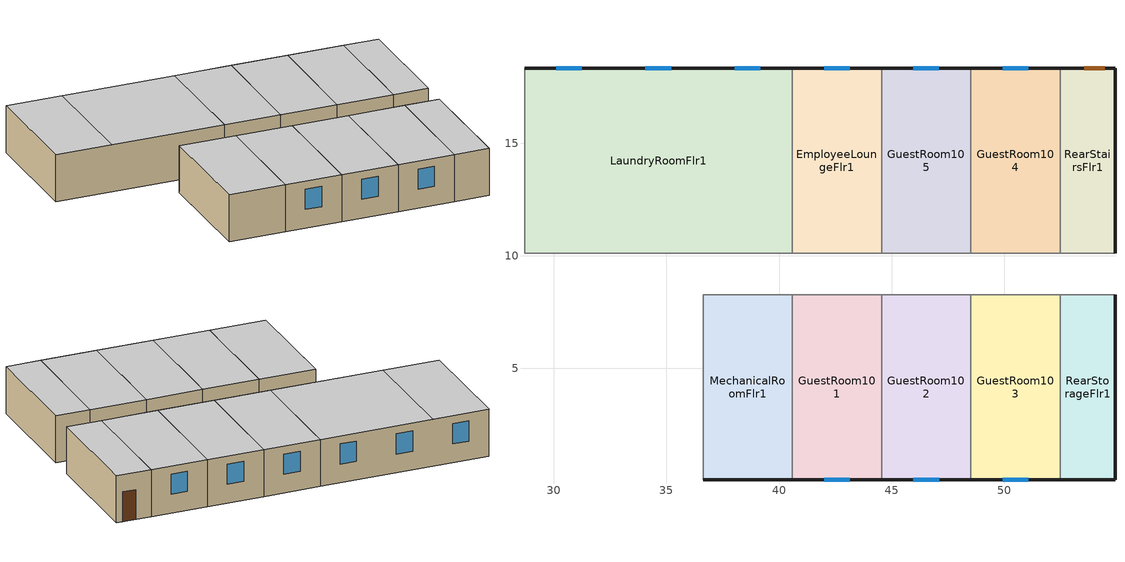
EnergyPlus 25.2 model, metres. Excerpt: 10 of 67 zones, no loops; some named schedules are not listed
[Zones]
RearStairsFlr1
 floor ground (S_RearStairsFlr1_0_0_0_Ffactor): 54.91,10.11 52.47,10.11 52.47,18.34 54.91,18.34 z0
 wall outside (nonres_ext_wall_grd): 54.91,10.11 54.91,18.34 52.47,18.34 z0:3.35
 wall to GuestRoom104 (int_wall): 52.47,18.34 52.47,10.11 z0:3.35
 wall to CorridorFlr1 (int_wall): 52.47,10.11 54.91,10.11 z0:3.35
 door (Swinging Door_con): 54.46,18.34 53.54,18.34 z0:2.13
 ceiling to RearStairsFlr2 (int_slab_ceiling): 52.47,10.11 54.91,10.11 54.91,18.34 52.47,18.34 z3.35
GuestRoom104
 floor ground (S_GuestRoom104_0_0_0_Ffactor): 52.47,10.11 48.51,10.11 48.51,18.34 52.47,18.34 z0
 wall outside (res_ext_wall_grd): 52.47,18.34 48.51,18.34 z0:3.35
 wall to CorridorFlr1 (int_wall): 48.51,10.11 52.47,10.11 z0:3.35
 wall to GuestRoom105 (int_wall): 48.51,18.34 48.51,10.11 z0:3.35
 window (ResWindow_U_0.248_SHGC_0.21): 51.06,18.34 49.92,18.34 z1.34:2.78
 ceiling to GuestRoom214 (int_slab_ceiling): 48.51,10.11 52.47,10.11 52.47,18.34 48.51,18.34 z3.35
GuestRoom105
 floor ground (S_GuestRoom105_0_0_0_Ffactor): 48.51,10.11 44.55,10.11 44.55,18.34 48.51,18.34 z0
 wall outside (res_ext_wall_grd): 48.51,18.34 44.55,18.34 z0:3.35
 wall to CorridorFlr1 (int_wall): 44.55,10.11 48.51,10.11 z0:3.35
 wall to EmployeeLoungeFlr1 (int_wall): 44.55,18.34 44.55,10.11 z0:3.35
 window (ResWindow_U_0.248_SHGC_0.21): 47.1,18.34 45.96,18.34 z1.34:2.78
 ceiling to GuestRoom215_218 (int_slab_ceiling): 44.55,10.11 48.51,10.11 48.51,18.34 44.55,18.34 z3.35
EmployeeLoungeFlr1
 floor ground (S_EmployeeLoungeFlr1_0_0_0_Ffactor): 44.55,10.11 40.59,10.11 40.59,18.34 44.55,18.34 z0
 wall outside (nonres_ext_wall_grd): 44.55,18.34 40.59,18.34 z0:3.35
 wall to CorridorFlr1 (int_wall): 40.59,10.11 44.55,10.11 z0:3.35
 wall to LaundryRoomFlr1 (int_wall): 40.59,18.34 40.59,10.11 z0:3.35
 window (NonresWindow_U_0.248_SHGC_0.21): 43.14,18.34 42,18.34 z1.34:2.78
 ceiling to GuestRoom215_218 (int_slab_ceiling): 40.59,10.11 44.55,10.11 44.55,18.34 40.59,18.34 z3.35
LaundryRoomFlr1
 floor ground (S_LaundryRoomFlr1_0_0_0_Ffactor): 40.59,10.11 28.7,10.11 28.7,18.34 40.59,18.34 z0
 wall outside (nonres_ext_wall_grd): 40.59,18.34 28.7,18.34 z0:3.35
 wall to CorridorFlr1 (int_wall): 28.7,10.11 40.59,10.11 z0:3.35
 wall to ElevatorCoreFlr1 (int_wall): 28.7,18.34 28.7,10.11 z0:3.35
 window (NonresWindow_U_0.248_SHGC_0.21): 39.18,18.34 38.03,18.34 / 35.21,18.34 34.07,18.34 / 31.25,18.34 30.11,18.34 z1.34:2.78
 ceiling to GuestRoom215_218 (int_slab_ceiling): 32.66,10.11 40.59,10.11 40.59,18.34 32.66,18.34 z3.35
 ceiling to GuestRoom219 (int_slab_ceiling): 28.7,10.11 32.66,10.11 32.66,18.34 28.7,18.34 z3.35
MechanicalRoomFlr1
 floor ground (S_MechanicalRoomFlr1_0_0_0_Ffactor): 40.59,0.05 36.62,0.05 36.62,8.28 40.59,8.28 z0
 wall outside (nonres_ext_wall_grd): 36.62,0.05 40.59,0.05 z0:3.35
 wall to CorridorFlr1 (int_wall): 40.59,8.28 36.62,8.28 z0:3.35
 wall to MeetingRoomFlr1 (int_wall): 36.62,8.28 36.62,0.05 z0:3.35
 wall to GuestRoom101 (int_wall): 40.59,0.05 40.59,8.28 z0:3.35
 ceiling to GuestRoom209_212 (int_slab_ceiling): 36.62,0.05 40.59,0.05 40.59,8.28 36.62,8.28 z3.35
GuestRoom101
 floor ground (S_GuestRoom101_0_0_0_Ffactor): 44.55,0.05 40.59,0.05 40.59,8.28 44.55,8.28 z0
 wall outside (res_ext_wall_grd): 40.59,0.05 44.55,0.05 z0:3.35
 wall to CorridorFlr1 (int_wall): 44.55,8.28 40.59,8.28 z0:3.35
 wall to GuestRoom102 (int_wall): 44.55,0.05 44.55,8.28 z0:3.35
 window (ResWindow_U_0.248_SHGC_0.21): 42,0.05 43.14,0.05 z1.34:2.78
 ceiling to GuestRoom209_212 (int_slab_ceiling): 40.59,0.05 44.55,0.05 44.55,8.28 40.59,8.28 z3.35
GuestRoom102
 floor ground (S_GuestRoom102_0_0_0_Ffactor): 48.51,0.05 44.55,0.05 44.55,8.28 48.51,8.28 z0
 wall outside (res_ext_wall_grd): 44.55,0.05 48.51,0.05 z0:3.35
 wall to CorridorFlr1 (int_wall): 48.51,8.28 44.55,8.28 z0:3.35
 wall to GuestRoom103 (int_wall): 48.51,0.05 48.51,8.28 z0:3.35
 window (ResWindow_U_0.248_SHGC_0.21): 45.96,0.05 47.1,0.05 z1.34:2.78
 ceiling to GuestRoom209_212 (int_slab_ceiling): 44.55,0.05 48.51,0.05 48.51,8.28 44.55,8.28 z3.35
GuestRoom103
 floor ground (S_GuestRoom103_0_0_0_Ffactor): 52.47,0.05 48.51,0.05 48.51,8.28 52.47,8.28 z0
 wall outside (res_ext_wall_grd): 48.51,0.05 52.47,0.05 z0:3.35
 wall to CorridorFlr1 (int_wall): 52.47,8.28 48.51,8.28 z0:3.35
 wall to RearStorageFlr1 (int_wall): 52.47,0.05 52.47,8.28 z0:3.35
 window (ResWindow_U_0.248_SHGC_0.21): 49.92,0.05 51.07,0.05 z1.34:2.78
 ceiling to GuestRoom213 (int_slab_ceiling): 48.51,0.05 52.47,0.05 52.47,8.28 48.51,8.28 z3.35
RearStorageFlr1
 floor ground (S_RearStorageFlr1_0_0_0_Ffactor): 54.91,0.05 52.47,0.05 52.47,8.28 54.91,8.28 z0
 wall outside (nonres_ext_wall_grd): 52.47,0.05 54.91,0.05 54.91,8.28 z0:3.35
 wall to CorridorFlr1 (int_wall): 54.91,8.28 52.47,8.28 z0:3.35
 ceiling to RearStorageFlr2 (int_slab_ceiling): 52.47,0.05 54.91,0.05 54.91,8.28 52.47,8.28 z3.35
[Building]
HotelSmall: North Axis=180; Terrain=Suburbs; Loads Convergence Tolerance Value=0.04; Temperature Convergence Tolerance Value=0.4; Solar Distribution=FullExterior; Maximum Number of Warmup Days=50; Minimum Number of Warmup Days=6
[Site:Location]
Albuquerque.Intl.Sunport_NM_USA WMO=723650: Latitude=35.04; Longitude=-106.62; Time Zone=-7; Elevation=1620
[SizingPeriod:DesignDay] Day of Month=21; DryBulb Temperature Range Modifier Type=DefaultMultipliers; Humidity Condition Type=Wetbulb; Barometric Pressure=83318; Rain Indicator=No; Snow Indicator=No; Daylight Saving Time Indicator=No
Name | Month | Day Type | Maximum DryBulb Temperature | Daily DryBulb Temperature Range | Wetbulb or DewPoint at Maximum DryBulb | Wind Speed | Wind Direction | Solar Model Indicator | Sky Clearness | ASHRAE Clear Sky Optical Depth for Beam Irradiance taub | ASHRAE Clear Sky Optical Depth for Diffuse Irradiance taud
Albuquerque.Intl.Sunport_NM_USA Ann Htg 99.6% Condns DB | 12 | WinterDesignDay | -7.9 | 0 | -7.9 | 3.2 | 0 | ASHRAEClearSky | 0
Albuquerque.Intl.Sunport_NM_USA Ann Clg .4% Condns DB=>MWB | 7 | SummerDesignDay | 35.1 | 13.5 | 15.7 | 4.4 | 220 | ASHRAETau |  | 0.463 | 1.887
[Site:GroundTemperature:FCfactorMethod]
January Ground Temperature=13.7; February Ground Temperature=7; March Ground Temperature=2.1; April Ground Temperature=2.6; May Ground Temperature=4.3; June Ground Temperature=8.8; July Ground Temperature=13.9; August Ground Temperature=17.8; September Ground Temperature=23.2; October Ground Temperature=25.6; November Ground Temperature=24.1; December Ground Temperature=20.5
[Site:WaterMainsTemperature]
Calculation Method=Correlation; Annual Average Outdoor Air Temperature=13.6333; Maximum Difference In Monthly Average Outdoor Air Temperatures=23.5
[Material]
Name | Roughness | Thickness | Conductivity | Density | Specific Heat | Thermal Absorptance | Solar Absorptance | Visible Absorptance
F07 25mm stucco | Smooth | 0.0254 | 0.72 | 1856 | 840 | 0.9 | 0.7 | 0.7
G01 13mm gypsum board | Smooth | 0.0127 | 0.16 | 800 | 1090 | 0.9 | 0.7 | 0.5
G01 16mm gypsum board | MediumSmooth | 0.0159 | 0.16 | 800 | 1090
100mm Normalweight concrete floor | MediumRough | 0.1016 | 2.31 | 2322 | 832
[Material:NoMass] Thermal Absorptance=0.9; Solar Absorptance=0.7
Name | Roughness | Thermal Resistance | Visible Absorptance
Opaque Door panel_con | MediumRough | 0.475973 | 0.7
CP02 CARPET PAD | VeryRough | 0.21648 | 0.8
Nonres_Exterior_Wall_Insulation_grd; Res_Exterior_Wall_Insulation_grd | MediumSmooth | 1.93875 | 0.7
[WindowMaterial:SimpleGlazingSystem] UFactor=1.40821; Solar Heat Gain Coefficient=0.21; Visible Transmittance=0.29
Glazing Layer; Residential Window Glazing Layer
[Construction]
Swinging Door_con: Opaque Door panel_con
int_wall: G01 13mm gypsum board, G01 13mm gypsum board
int_slab_ceiling: CP02 CARPET PAD, 100mm Normalweight concrete floor
nonres_ext_wall_grd: F07 25mm stucco, G01 16mm gypsum board, Nonres_Exterior_Wall_Insulation_grd, G01 16mm gypsum board
res_ext_wall_grd: F07 25mm stucco, G01 16mm gypsum board, Res_Exterior_Wall_Insulation_grd, G01 16mm gypsum board
NonresWindow_U_0.248_SHGC_0.21: Glazing Layer
ResWindow_U_0.248_SHGC_0.21: Residential Window Glazing Layer
[Construction:FfactorGroundFloor] FFactor=0.90012
Name | Area | PerimeterExposed
S_RearStairsFlr1_0_0_0_Ffactor | 20.0719 | 10.6686
S_RearStorageFlr1_0_0_0_Ffactor | 20.0733 | 10.6692
S_MechanicalRoomFlr1_0_0_0_Ffactor; S_GuestRoom101_0_0_0_Ffactor; S_GuestRoom102_0_0_0_Ffactor; S_GuestRoom103_0_0_0_Ffactor | 32.6113 | 3.9624
S_GuestRoom104_0_0_0_Ffactor; S_GuestRoom105_0_0_0_Ffactor; S_EmployeeLoungeFlr1_0_0_0_Ffactor | 32.609 | 3.9624
S_LaundryRoomFlr1_0_0_0_Ffactor | 97.8269 | 11.8872
[Zone] Type=1; Multiplier=1
RearStairsFlr1; RearStorageFlr1; MechanicalRoomFlr1; GuestRoom101; GuestRoom102; GuestRoom103; GuestRoom104; GuestRoom105; EmployeeLoungeFlr1; LaundryRoomFlr1
[People] Number of People Calculation Method=People; Fraction Radiant=0.3; Sensible Heat Fraction=autocalculate; Activity Level Schedule=Activity_Sch; Mean Radiant Temperature Calculation Type=EnclosureAveraged
Name | Zone or ZoneList or Space or SpaceList | Number of People Schedule | Number of People
EmployeeLoungeFlr1_People | EmployeeLoungeFlr1 | EmployeeLounge_Occ_Sch | 18
GuestRoom101_People | GuestRoom101 | AlwaysOff | 1.5
GuestRoom102_People | GuestRoom102 | AlwaysOff | 1.5
GuestRoom103_People | GuestRoom103 | GuestRoom_Occ_Sch | 1.5
GuestRoom104_People | GuestRoom104 | GuestRoom_Occ_Sch | 1.5
GuestRoom105_People | GuestRoom105 | GuestRoom_Occ_Sch | 1.5
LaundryRoomFlr1_People | LaundryRoomFlr1 | LaundryRoom_Occ_Sch | 10.53
MechanicalRoomFlr1_People | MechanicalRoomFlr1 | AlwaysOff | 0.527
RearStairsFlr1_People | RearStairsFlr1 | AlwaysOff | 1.08
RearStorageFlr1_People | RearStorageFlr1 | AlwaysOff | 0.432
[Lights] Design Level Calculation Method=Watts/Area; Return Air Fraction=0; Fraction Radiant=0.7; Fraction Visible=0.2; Fraction Replaceable=1; EndUse Subcategory=LightsWired
Name | Zone or ZoneList or Space or SpaceList | Schedule | Lighting Level | Watts per Floor Area
EmployeeLoungeFlr1_Lights | EmployeeLoungeFlr1 | ltg_sch_lounge | 0 | 5.328135
GuestRoom101_Lights | GuestRoom101 | alwaysoff | 0 | 4.4132
GuestRoom102_Lights | GuestRoom102 | alwaysoff | 0 | 4.4132
GuestRoom103_Lights | GuestRoom103 | ltg_sch_guestroom | 0 | 4.4132
GuestRoom104_Lights | GuestRoom104 | ltg_sch_guestroom | 0 | 4.4132
GuestRoom105_Lights | GuestRoom105 | ltg_sch_guestroom | 0 | 4.4132
LaundryRoomFlr1_Lights | LaundryRoomFlr1 | ltg_sch_laundry | 0 | 4.940631
MechanicalRoomFlr1_Lights | MechanicalRoomFlr1 | ltg_sch_mechanical |  | 6.878133
RearStairsFlr1_Lights | RearStairsFlr1 | ltg_sch_stair | 0 | 4.553127
RearStorageFlr1_Lights | RearStorageFlr1 | ltg_sch_storage | 0 | 3.458439
[ElectricEquipment] Fraction Latent=0; Fraction Lost=0
Name | Zone or ZoneList or Space or SpaceList | Schedule | Design Level Calculation Method | Design Level | Watts per Floor Area | Fraction Radiant | EndUse Subcategory
EmployeeLoungeFlr1_PlugLoad | EmployeeLoungeFlr1 | EmployeeLounge_Eqp_Sch | Watts/Area | 0 | 21.51 | 0.5 | MiscPlug
GuestRoom101_PlugLoad | GuestRoom101 | AlwaysOff | Watts/Area |  | 11.8935 | 0.5 | MiscPlug
GuestRoom102_PlugLoad | GuestRoom102 | AlwaysOff | Watts/Area |  | 11.8935 | 0.5 | MiscPlug
GuestRoom103_PlugLoad | GuestRoom103 | Guestroom_Eqp_Sch_Adva | Watts/Area |  | 11.8935 | 0.5 | MiscPlug
GuestRoom104_PlugLoad | GuestRoom104 | Guestroom_Eqp_Sch_Adva | Watts/Area |  | 11.8935 | 0.5 | MiscPlug
GuestRoom105_PlugLoad | GuestRoom105 | Guestroom_Eqp_Sch_Adva | Watts/Area |  | 11.8935 | 0.5 | MiscPlug
MechanicalRoomFlr1_PlugLoad | MechanicalRoomFlr1 | AlwaysOff | EquipmentLevel | 0 |  | 0.5 | MiscPlug
RearStairsFlr1_PlugLoad | RearStairsFlr1 | AlwaysOff | EquipmentLevel | 0 |  | 0.5 | MiscPlug
RearStorageFlr1_PlugLoad | RearStorageFlr1 | AlwaysOff | EquipmentLevel | 0 |  | 0.5 | MiscPlug
Laundry Equipment 1 | LaundryRoomFlr1 | LaundryRoom_Eqp_Elec_Sch | EquipmentLevel | 2709.075 |  | 0.2 | Laundry
[GasEquipment]
Dryer Equipment 1: Zone or ZoneList or Space or SpaceList=LaundryRoomFlr1; Schedule=LaundryRoom_Eqp_Gas_Sch; Design Level Calculation Method=EquipmentLevel; Design Level=40096; Fraction Latent=0; Fraction Radiant=0.2; Fraction Lost=0; EndUse Subcategory=Laundry
[ZoneInfiltration:DesignFlowRate] Design Flow Rate Calculation Method=Flow/ExteriorWallArea; Design Flow Rate=0; Flow Rate per Exterior Surface Area=0.000569572; Constant Term Coefficient=0; Temperature Term Coefficient=0; Velocity Term Coefficient=0.224; Velocity Squared Term Coefficient=0
Name | Zone or ZoneList or Space or SpaceList | Schedule
EmployeeLoungeFlr1_Infiltration | EmployeeLoungeFlr1 | CommonArea_Infil_Sch
GuestRoom101_Infiltration | GuestRoom101 | GuestRoom_Infil_Sch
GuestRoom102_Infiltration | GuestRoom102 | GuestRoom_Infil_Sch
GuestRoom103_Infiltration | GuestRoom103 | GuestRoom_Infil_Sch
GuestRoom104_Infiltration | GuestRoom104 | GuestRoom_Infil_Sch
GuestRoom105_Infiltration | GuestRoom105 | GuestRoom_Infil_Sch
LaundryRoomFlr1_Infiltration | LaundryRoomFlr1 | GuestRoom_Infil_Sch
MechanicalRoomFlr1_Infiltration | MechanicalRoomFlr1 | GuestRoom_Infil_Sch
RearStairsFlr1_Infiltration | RearStairsFlr1 | AlwaysOn
RearStorageFlr1_Infiltration | RearStorageFlr1 | AlwaysOn
[ZoneVentilation:WindandStackOpenArea] Opening Area=0.0021; Opening Area Fraction Schedule=Sliding_Doors_Ventilation_Availability_SCH; Opening Effectiveness=autocalculate; Height Difference=5.7909; Discharge Coefficient for Opening=autocalculate; Minimum Indoor Temperature=18.89; Maximum Indoor Temperature=25.56; Delta Temperature=-100; Minimum Outdoor Temperature=15.56; Maximum Outdoor Temperature=23.89; Maximum Wind Speed=40
Name | Zone or Space | Effective Angle
GuestRoom103 Sliding Door Ventilation | GuestRoom103 | 0
GuestRoom104 Sliding Door Ventilation | GuestRoom104 | 180
GuestRoom105 Sliding Door Ventilation | GuestRoom105 | 180
[Exterior:Lights]
Exterior_Lights: Schedule=Exterior_Lgt_ALWAYS_ON; Design Level=2361.05; Control Option=AstronomicalClock; EndUse Subcategory=General
[HVACTemplate:Zone:VRF] Template VRF System=VRF_System_1
Name | Design Specification Outdoor Air Object | Design Specification Zone Air Distribution Object | Supply Air Fan placement | No Cooling Supply Air Flow Rate
RearStorageFlr1; GuestRoom101; GuestRoom102 | Autosize | Autosize | Autosize
GuestRoom103 |  |  |  | #
[ZoneControl:Thermostat] Control 1=Htg-SetP-Sch
Name | Zone or ZoneList | Control Type Schedule
Thermostat_RearStorageFlr1 | RearStorageFlr1 | ThermostatSetpoint:DualSetpoint
Thermostat_GuestRoom101 | GuestRoom101 | ThermostatSetpoint:DualSetpoint
Thermostat_GuestRoom102 | GuestRoom102 | ThermostatSetpoint:DualSetpoint
Thermostat_GuestRoom103 | GuestRoom103 | ThermostatSetpoint:DualSetpoint
Thermostat_GuestRoom104 | GuestRoom104 | ThermostatSetpoint:DualSetpoint
Thermostat_GuestRoom105 | GuestRoom105 | ThermostarSetpoint:DualSetpoint
Thermostat_EmployeeLoungeFlr1 | EmployeeLoungeFlr1 | ThermostatSetpoint:DualSetpoint
Thermostat_LaundryRoomFlr1 | LaundryRoomFlr1 | ThermostatSetpoint:DualSetpoint
[Schedule:Compact]
Exterior_Lgt_ALWAYS_ON; AlwaysOn: Through: 12/31, For: AllDays, Until: 24:00, 1
AlwaysOff: Through: 12/31, For: AllDays, Until: 24:00, 0
GuestRoom_Occ_Sch: Through: 12/31, For: Weekdays, Until: 06:00, 1, Until: 07:00, 0.77, Until: 09:00, 0.43, Until: 15:00, 0.2, Until: 16:00, 0.31, Until: 19:00, 0.54, Until: 21:00, 0.77, Until: 22:00, 0.89, Until: 24:00, 1, For: Saturday Sunday Holidays, Until: 06:00, 1, Until: 07:00, 0.77, Until: 09:00, 0.53, Until: 17:00, 0.3, Until: 18:00, 0.53, Until: 19:00, 0.54, Until: 21:00, 0.65, Until: 24:00, 0.77, For: WinterDesignDay, Until: 24:00, 0, For: SummerDesignDay CustomDay1 CustomDay2, Until: 24:00, 1
EmployeeLounge_Occ_Sch: Through: 12/31, For: Weekdays, Until: 05:00, 0, Until: 07:00, 0.1, Until: 12:00, 0.2, Until: 13:00, 0.7, Until: 18:00, 0.2, Until: 20:00, 0.1, Until: 24:00, 0, For: Saturday Sunday Holidays, Until: 05:00, 0, Until: 08:00, 0.05, Until: 12:00, 0.1, Until: 13:00, 0.2, Until: 18:00, 0.1, Until: 20:00, 0.05, Until: 24:00, 0, For: WinterDesignDay, Until: 24:00, 0, For: SummerDesignDay CustomDay1 CustomDay2, Until: 24:00, 1
LaundryRoom_Occ_Sch: Through: 12/31, For: Weekdays, Until: 08:00, 0, Until: 10:00, 0.09, Until: 12:00, 0.18, Until: 13:00, 0, Until: 16:00, 0.18, Until: 17:00, 0.09, Until: 24:00, 0, For: Saturday Sunday Holidays, Until: 08:00, 0, Until: 10:00, 0.09, Until: 12:00, 0.18, Until: 13:00, 0, Until: 16:00, 0.18, Until: 17:00, 0.09, Until: 24:00, 0, For: WinterDesignDay, Until: 24:00, 0, For: SummerDesignDay CustomDay1 CustomDay2, Until: 24:00, 1
GuestRoom_Eqp_Sch_Adva: Through: 12/31, For: Weekdays, Until: 06:00, 0.09, Until: 07:00, 0.62, Until: 08:00, 0.9, Until: 10:00, 0.43, Until: 16:00, 0.12, Until: 17:00, 0.19, Until: 19:00, 0.48, Until: 20:00, 0.46, Until: 21:00, 0.62, Until: 22:00, 0.69, Until: 23:00, 0.34, Until: 24:00, 0.09, For: Saturday Sunday Holidays, Until: 06:00, 0.09, Until: 07:00, 0.3, Until: 08:00, 0.62, Until: 09:00, 0.9, Until: 10:00, 0.62, Until: 16:00, 0.13, Until: 17:00, 0.21, Until: 18:00, 0.4, Until: 19:00, 0.48, Until: 20:00, 0.46, Until: 21:00, 0.62, Until: 22:00, 0.69, Until: 23:00, 0.34, Until: 24:00, 0.09, For: WinterDesignDay, Until: 24:00, 0, For: SummerDesignDay CustomDay1 CustomDay2, Until: 24:00, 1
EmployeeLounge_Eqp_Sch: Through: 12/31, For: Weekdays, Until: 05:00, 0.0795031, Until: 07:00, 0.182099, Until: 08:00, 0.239603, Until: 10:00, 0.958413, Until: 12:00, 0.824235, Until: 13:00, 0.958413, Until: 18:00, 0.824235, Until: 19:00, 0.239603, Until: 20:00, 0.182099, Until: 24:00, 0.0795031, For: Saturday Sunday Holidays, Until: 05:00, 0.0795031, Until: 07:00, 0.182099, Until: 08:00, 0.239603, Until: 10:00, 0.958413, Until: 12:00, 0.824235, Until: 13:00, 0.958413, Until: 18:00, 0.824235, Until: 19:00, 0.239603, Until: 20:00, 0.182099, Until: 24:00, 0.0795031, For: WinterDesignDay, Until: 24:00, 0, For: SummerDesignDay CustomDay1 CustomDay2, Until: 24:00, 1
LaundryRoom_Eqp_Elec_Sch: Through: 12/31, For: Weekdays Saturday Sunday Holidays, Until: 08:00, 0, Until: 16:00, 1, Until: 24:00, 0, For: WinterDesignDay, Until: 24:00, 0, For: SummerDesignDay CustomDay1 CustomDay2, Until: 24:00, 1
LaundryRoom_Eqp_Gas_Sch: Through: 12/31, For: Weekdays Saturday Sunday Holidays, Until: 9:00, 0, Until: 17:00, 1, Until: 24:00, 0, For: WinterDesignDay, Until: 24:00, 0, For: SummerDesignDay CustomDay1 CustomDay2, Until: 24:00, 1
GuestRoom_Infil_Sch; CommonArea_Infil_Sch: Through: 12/31, For: Weekdays Saturday Sunday Holidays, Until: 24:00, 0.25, For: WinterDesignDay, Until: 24:00, 0.25, For: SummerDesignDay CustomDay1 CustomDay2, Until: 24:00, 0.25
Activity_Sch: Through: 12/31, For: AllDays, Until: 24:00, 132
Sliding_Doors_Ventilation_Availability_SCH: Through: 12/31, For: WinterDesignDay SummerDesignDay, Until: 24:00, 0, For: Allotherdays, Until: 6:00, 0, Until: 9:00, 1, Until: 16:00, 0, Until: 22:00, 1, Until: 24:00, 0
[SCHEDULE:COMPACT]
ltg_sch_mechanical: Through: 12/31, For: SummerDesignDay, Until: 24:00, 1, For: WinterDesignDay, Until: 24:00, 0, For: Weekdays, Until: 7:00, 0.07, Until: 8:00, 0.14, Until: 18:00, 0.28, Until: 23:00, 0.14, Until: 24:00, 0.07, For: Saturday, Until: 7:00, 0.07, Until: 8:00, 0.14, Until: 18:00, 0.28, Until: 23:00, 0.14, Until: 24:00, 0.07, For: AllOtherDays, Until: 7:00, 0.07, Until: 8:00, 0.14, Until: 18:00, 0.28, Until: 23:00, 0.14, Until: 24:00, 0.07
ltg_sch_storage: Through: 12/31, For: SummerDesignDay, Until: 24:00, 1, For: WinterDesignDay, Until: 24:00, 0, For: Weekdays, Until: 7:00, 0.055, Until: 8:00, 0.11, Until: 18:00, 0.22, Until: 23:00, 0.11, Until: 24:00, 0.055, For: Saturday, Until: 7:00, 0.055, Until: 8:00, 0.11, Until: 18:00, 0.22, Until: 23:00, 0.11, Until: 24:00, 0.055, For: AllOtherDays, Until: 7:00, 0.055, Until: 8:00, 0.11, Until: 18:00, 0.22, Until: 23:00, 0.11, Until: 24:00, 0.055
ltg_sch_guestroom: Through: 12/31, For: SummerDesignDay, Until: 24:00, 1, For: WinterDesignDay, Until: 24:00, 0, For: Weekdays, Until: 1:00, 0.121, Until: 2:00, 0.0935, Until: 5:00, 0.0605, Until: 6:00, 0.121, Until: 7:00, 0.242, Until: 8:00, 0.308, Until: 10:00, 0.242, Until: 18:00, 0.154, Until: 19:00, 0.3685, Until: 20:00, 0.4895, Until: 21:00, 0.55, Until: 22:00, 0.4895, Until: 23:00, 0.3685, Until: 24:00, 0.1815, For: Saturday, Until: 2:00, 0.143, Until: 6:00, 0.0605, Until: 8:00, 0.2255, Until: 10:00, 0.308, Until: 11:00, 0.2255, Until: 18:00, 0.1815, Until: 19:00, 0.4675, Until: 22:00, 0.55, Until: 23:00, 0.4675, Until: 24:00, 0.2255, For: AllOtherDays, Until: 2:00, 0.143, Until: 6:00, 0.0605, Until: 8:00, 0.2255, Until: 10:00, 0.308, Until: 11:00, 0.2255, Until: 18:00, 0.1815, Until: 19:00, 0.4675, Until: 22:00, 0.55, Until: 23:00, 0.4675, Until: 24:00, 0.2255
ltg_sch_stair: Through: 12/31, For: SummerDesignDay, Until: 24:00, 1, For: WinterDesignDay, Until: 24:00, 0, For: Weekdays, Until: 24:00, 0.25, For: Saturday, Until: 24:00, 0.25, For: AllOtherDays, Until: 24:00, 0.25
ltg_sch_laundry: Through: 12/31, For: SummerDesignDay, Until: 24:00, 1, For: WinterDesignDay, Until: 24:00, 0, For: Weekdays, Until: 8:00, 0, Until: 17:00, 0.875, Until: 24:00, 0, For: Saturday, Until: 8:00, 0, Until: 17:00, 0.875, Until: 24:00, 0, For: AllOtherDays, Until: 8:00, 0, Until: 17:00, 0.875, Until: 24:00, 0
ltg_sch_lounge: Through: 12/31, For: SummerDesignDay, Until: 24:00, 1, For: WinterDesignDay, Until: 24:00, 0, For: Weekdays, Until: 5:00, 0, Until: 6:00, 0.2, Until: 7:00, 0.3, Until: 8:00, 0.5, Until: 18:00, 1, Until: 19:00, 0.5, Until: 20:00, 0.3, Until: 21:00, 0.2, Until: 22:00, 0.05, Until: 24:00, 0, For: Saturday, Until: 5:00, 0, Until: 6:00, 0.2, Until: 7:00, 0.3, Until: 8:00, 0.5, Until: 18:00, 1, Until: 19:00, 0.5, Until: 20:00, 0.3, Until: 21:00, 0.2, Until: 22:00, 0.05, Until: 24:00, 0, For: AllOtherDays, Until: 5:00, 0, Until: 6:00, 0.2, Until: 7:00, 0.3, Until: 8:00, 0.5, Until: 18:00, 1, Until: 19:00, 0.5, Until: 20:00, 0.3, Until: 21:00, 0.2, Until: 22:00, 0.05, Until: 24:00, 0
